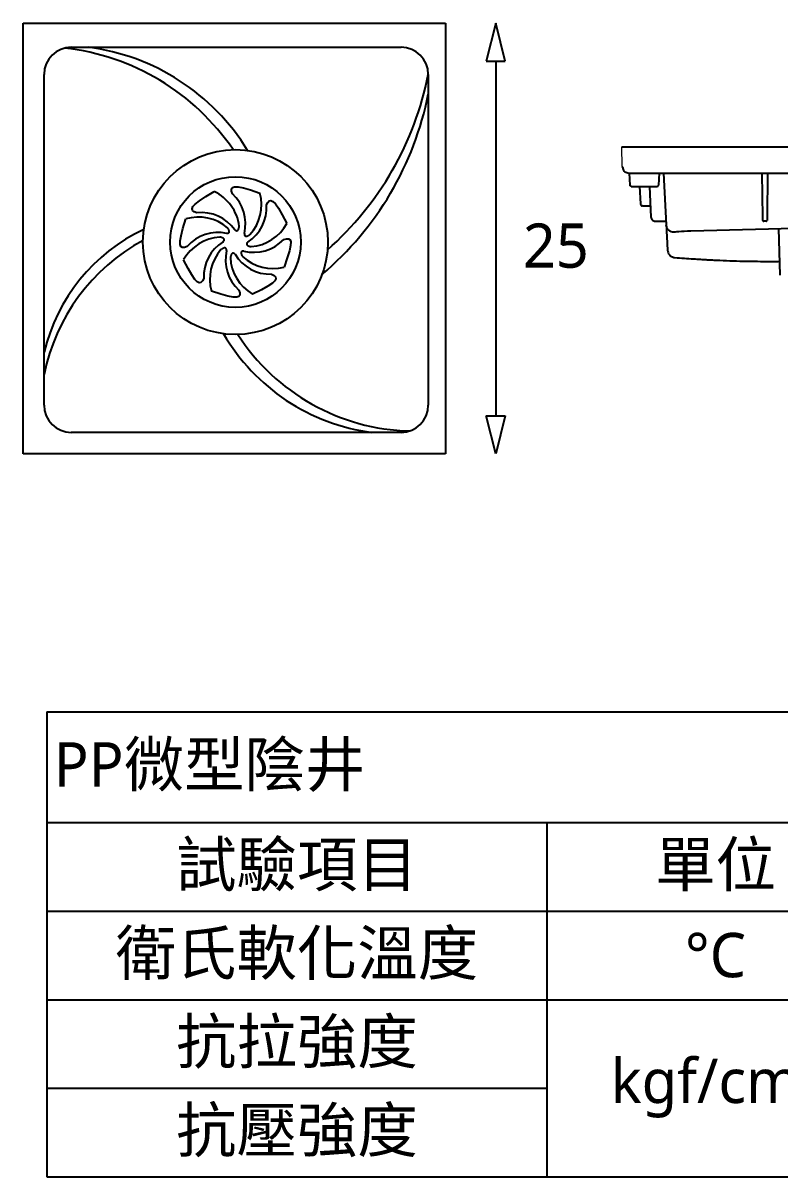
# Model space of a CAD drawing. Header units: millimetres. Extents: x 5208 to 9408, y 10 to 2980.
# Drawn here: x 6570 to 6911, y 971 to 1492 of the extents above; entities that cross this region are included whole.
import ezdxf

# ---------------------------------------------------------------- set-up
doc = ezdxf.new("R2010")
doc.units = ezdxf.units.MM
doc.styles.add('微軟正黑體-20', font='Microsoft JhengHei.ttf', dxfattribs={"height": 20})

msp = doc.modelspace()

# ---------------------------------------------------------------- linework, layer by layer
for p, q in [((6569.64, 1491.9, -163.19), (6760.38, 1491.9, -163.19)), ((6569.64, 1297.5, -163.19), (6569.64, 1491.9, -163.19)), ((6760.38, 1491.9, -163.19), (6760.38, 1297.5, -163.19)), ((6783.06, 1491.9, -163.19), (6778.81, 1474.74, -163.19)), ((6787.31, 1474.74, -163.19), (6783.06, 1491.9, -163.19)), ((6591.41, 1480.99, -163.19), (6740.33, 1480.99, -163.19)), ((6778.81, 1474.74, -163.19), (6787.31, 1474.74, -163.19)), ((6783.06, 1474.74, -163.19), (6783.06, 1314.67, -163.19)), ((6579.14, 1319.43, -163.19), (6579.14, 1468.72, -163.19)), ((6752.59, 1468.72, -163.19), (6752.59, 1319.43, -163.19)), ((6783.06, 1297.5, -163.19), (6778.81, 1314.67, -163.19)), ((6778.81, 1314.67, -163.19), (6787.31, 1314.67, -163.19)), ((6787.31, 1314.67, -163.19), (6783.06, 1297.5, -163.19)), ((6740.33, 1307.16, -163.19), (6591.41, 1307.16, -163.19)), ((6760.38, 1297.5, -163.19), (6569.64, 1297.5, -163.19)), ((6580.42, 1181.07), (7430.42, 1181.07)), ((6580.42, 1181.07), (6580.42, 971.07)), ((6580.42, 1131.07), (7430.42, 1131.07)), ((6806.18, 1131.07), (6806.18, 971.07)), ((6580.42, 1091.07), (7430.42, 1091.07)), ((6580.42, 1051.07), (7430.42, 1051.07)), ((6580.42, 1011.07), (6806.18, 1011.07)), ((6580.42, 971.07), (7430.42, 971.07))]:
    msp.add_line(p, q)
at = {"linetype": 'Continuous', "lineweight": 18}
msp.add_line((6840.22, 1427.11, -163.19), (6839.98, 1436.11, -163.19), dxfattribs=at)
at = {"linetype": 'Continuous', "lineweight": 25}
for p, q in [((6852.12, 1436.11, -163.19), (7080.91, 1436.11, -163.19)), ((6842.2, 1424.42, -163.19), (6843.19, 1424.22, -163.19)), ((6843.77, 1418.68, -163.19), (6843.48, 1424.22, -163.19)), ((6852.35, 1424.22, -163.19), (7080.68, 1424.22, -163.19)), ((6856.79, 1424.22, -163.19), (6856.5, 1418.68, -163.19)), ((6858.8, 1424.22, -163.19), (6860.03, 1400.81, -163.19)), ((6903.6, 1404.33, -163.19), (6903.43, 1424.22, -163.19)), ((6905.79, 1424.22, -163.19), (6905.62, 1404.33, -163.19)), ((6847.98, 1418.21, -163.19), (6848.39, 1410.3, -163.19)), ((6852.43, 1418.21, -163.19), (6853.16, 1404.31, -163.19)), ((6849.38, 1409.36, -163.19), (6849.05, 1409.43, -163.19)), ((6855.14, 1402.43, -163.19), (6859.94, 1402.43, -163.19)), ((6903.63, 1402.83, -163.19), (6903.62, 1402.92, -163.19)), ((6903.65, 1402.75, -163.19), (6903.63, 1402.83, -163.19)), ((6905.11, 1402.47, -163.19), (6904.11, 1402.47, -163.19)), ((6905.6, 1402.83, -163.19), (6905.57, 1402.74, -163.19)), ((6905.61, 1402.92, -163.19), (6905.6, 1402.83, -163.19)), ((6860.24, 1399.93, -163.19), (6860.03, 1400.81, -163.19)), ((6871.22, 1398.13, -163.19), (6923.9, 1399.51, -163.19)), ((6910.78, 1399.17, -163.19), (6911.38, 1378.15, -163.19))]:
    msp.add_line(p, q, dxfattribs=at)
for radius in [41.74, 29.48]:
    msp.add_circle((6665.52, 1393.07, -163.19), radius)
for centre, radius, start, end in [((6591.41, 1468.72, -163.19), 12.27, 90, 180), ((6576.83, 1375.35, -163.19), 105.88, 34.1621, 83.7678), ((6586.46, 1382.68, -163.19), 99.11, 31.4909, 82.6944), ((6740.33, 1468.72, -163.19), 12.27, 0, 90), ((6612.55, 1496.49, -163.19), 142.76, 311.4783, 348.7858), ((6612.34, 1487.67, -163.19), 142.99, 310.1885, 348.771), ((6647.07, 1397.55, -163.19), 20.35, 7.6301, 64.1362), ((6651.61, 1401.31, -163.19), 18.47, 346.1971, 47.1699), ((6656.93, 1410, -163.19), 20.35, 318.1838, 14.6899), ((6650.22, 1387.86, -163.19), 18.47, 35.6433, 96.6162), ((6661.11, 1408.63, -163.19), 18.47, 302.6511, 3.624), ((6648.87, 1383.96, -163.19), 20.35, 49.9592, 106.4653), ((6670.96, 1411.27, -163.19), 20.35, 274.6379, 331.144), ((6659.06, 1324.43, -163.19), 82.13, 115.1353, 166.6814), ((6657.73, 1378.91, -163.19), 18.47, 77.9724, 138.9452), ((6665.71, 1316.11, -163.19), 88.24, 118.3599, 168.8144), ((6659.77, 1374.98, -163.19), 20.35, 93.6338, 150.1399), ((6669.66, 1377.45, -163.19), 18.47, 121.647, 182.6199), ((6673.92, 1406.89, -163.19), 18.47, 255.5279, 316.5007), ((6674.3, 1376.24, -163.19), 20.35, 138.7805, 195.2867), ((6679.52, 1384.99, -163.19), 18.47, 166.7938, 227.7666), ((6683.55, 1387.12, -163.19), 20.35, 182.985, 239.4911), ((6681.2, 1397.04, -163.19), 18.47, 210.9982, 271.9711), ((6682.55, 1401.47, -163.19), 20.35, 227.5146, 284.0207), ((6738.86, 1397.4, -163.19), 91, 210.1649, 262.6311), ((6746.57, 1403.01, -163.19), 95.24, 212.8518, 268.6004), ((6591.41, 1319.43, -163.19), 12.27, 180, 270), ((6740.33, 1319.43, -163.19), 12.27, 270, 0)]:
    msp.add_arc(centre, radius, start, end)
for points, knots in [([(6839.98, 1436.11, -163.19), (6839.98, 1436.11, -163.19), (6840.06, 1436.11, -163.19), (6840.37, 1436.11, -163.19), (6840.6, 1436.11, -163.19), (6841.21, 1436.11, -163.19), (6841.59, 1436.11, -163.19), (6842.47, 1436.11, -163.19), (6842.97, 1436.11, -163.19), (6843.81, 1436.11, -163.19), (6844.11, 1436.11, -163.19), (6844.72, 1436.11, -163.19), (6845.04, 1436.11, -163.19), (6845.7, 1436.11, -163.19), (6846.04, 1436.11, -163.19), (6846.74, 1436.11, -163.19), (6847.1, 1436.11, -163.19), (6848.21, 1436.11, -163.19), (6848.96, 1436.11, -163.19), (6850.13, 1436.11, -163.19), (6850.52, 1436.11, -163.19), (6851.31, 1436.11, -163.19), (6851.72, 1436.11, -163.19), (6852.12, 1436.11, -163.19)], [0, 0, 0, 0, 0.125, 0.125, 0.25, 0.25, 0.375, 0.375, 0.5, 0.5, 0.5625, 0.5625, 0.625, 0.625, 0.6875, 0.6875, 0.75, 0.75, 0.875, 0.875, 0.9375, 0.9375, 1, 1, 1, 1]), ([(6840.22, 1427.11, -163.19), (6840.45, 1426.82, -163.19), (6840.43, 1426.26, -163.19), (6840.77, 1425.45, -163.19), (6841.37, 1424.77, -163.19), (6841.93, 1424.51, -163.19), (6842.2, 1424.41, -163.19)], [0, 0, 0, 0, 0.242632, 0.495898, 0.751552, 1, 1, 1, 1]), ([(6843.19, 1424.22, -163.19), (6843.16, 1424.22, -163.19), (6844.18, 1424.22, -163.19), (6847.56, 1424.22, -163.19), (6849.95, 1424.22, -163.19), (6852.35, 1424.22, -163.19)], [0, 0, 0, 0, 0.5, 0.5, 1, 1, 1, 1]), ([(6844.27, 1418.21, -163.19), (6844.21, 1418.21, -163.19), (6844.15, 1418.22, -163.19), (6844.03, 1418.27, -163.19), (6843.98, 1418.31, -163.19), (6843.88, 1418.4, -163.19), (6843.84, 1418.45, -163.19), (6843.79, 1418.57, -163.19), (6843.78, 1418.63, -163.19), (6843.77, 1418.68, -163.19)], [0, 0, 0, 0, 0.25, 0.25, 0.5, 0.5, 0.75, 0.75, 1, 1, 1, 1]), ([(6844.27, 1418.21, -163.19), (6844.27, 1418.21, -163.19), (6844.42, 1418.21, -163.19), (6845.01, 1418.21, -163.19), (6845.44, 1418.21, -163.19), (6846.53, 1418.21, -163.19), (6847.18, 1418.21, -163.19), (6848.6, 1418.21, -163.19), (6849.37, 1418.21, -163.19), (6850.91, 1418.21, -163.19), (6851.67, 1418.21, -163.19), (6853.09, 1418.21, -163.19), (6853.74, 1418.21, -163.19), (6854.83, 1418.21, -163.19), (6855.27, 1418.21, -163.19), (6855.85, 1418.21, -163.19), (6856.01, 1418.21, -163.19), (6856.01, 1418.21, -163.19)], [0, 0, 0, 0, 0.125, 0.125, 0.25, 0.25, 0.375, 0.375, 0.5, 0.5, 0.625, 0.625, 0.75, 0.75, 0.875, 0.875, 1, 1, 1, 1]), ([(6856.01, 1418.21, -163.19), (6856.06, 1418.21, -163.19), (6856.12, 1418.22, -163.19), (6856.24, 1418.27, -163.19), (6856.3, 1418.31, -163.19), (6856.4, 1418.4, -163.19), (6856.43, 1418.45, -163.19), (6856.49, 1418.57, -163.19), (6856.5, 1418.63, -163.19), (6856.5, 1418.68, -163.19)], [0, 0, 0, 0, 0.25, 0.25, 0.5, 0.5, 0.75, 0.75, 1, 1, 1, 1]), ([(6848.47, 1410.3, -163.19), (6848.47, 1410.3, -163.19), (6848.39, 1410.3, -163.19), (6848.39, 1410.3, -163.19), (6848.39, 1410.3, -163.19)], [0, 0, 0, 0, 0.015832, 1, 1, 1, 1]), ([(6848.47, 1410.3, -163.19), (6848.47, 1410.21, -163.19), (6848.47, 1410.03, -163.19), (6848.58, 1409.77, -163.19), (6848.78, 1409.55, -163.19), (6848.96, 1409.46, -163.19), (6849.05, 1409.42, -163.19)], [0, 0, 0, 0, 0.2434572, 0.4967899, 0.7520326, 1, 1, 1, 1]), ([(6849.38, 1409.36, -163.19), (6849.43, 1409.36, -163.19), (6849.52, 1409.36, -163.19), (6850.21, 1409.36, -163.19), (6851.2, 1409.36, -163.19), (6852.17, 1409.36, -163.19), (6852.72, 1409.36, -163.19), (6852.89, 1409.36, -163.19)], [0, 0, 0, 0, 0.224801, 0.449588, 0.674413, 0.899222, 1, 1, 1, 1]), ([(6853.16, 1404.31, -163.19), (6853.18, 1403.81, -163.19), (6853.41, 1403.32, -163.19), (6854.14, 1402.63, -163.19), (6854.64, 1402.43, -163.19), (6855.14, 1402.43, -163.19)], [0, 0, 0, 0, 0.5, 0.5, 1, 1, 1, 1]), ([(6903.62, 1402.92, -163.19), (6903.62, 1402.92, -163.19), (6903.62, 1402.92, -163.19), (6903.62, 1402.94, -163.19), (6903.62, 1402.96, -163.19), (6903.62, 1402.99, -163.19), (6903.62, 1403.05, -163.19), (6903.61, 1403.15, -163.19), (6903.61, 1403.32, -163.19), (6903.61, 1403.54, -163.19), (6903.61, 1403.76, -163.19), (6903.61, 1403.96, -163.19), (6903.61, 1404.14, -163.19), (6903.6, 1404.27, -163.19), (6903.6, 1404.33, -163.19)], [0, 0, 0, 0, 0.049655, 0.099196, 0.148938, 0.199191, 0.250257, 0.375443, 0.500087, 0.624466, 0.749901, 0.834381, 0.917268, 1, 1, 1, 1]), ([(6903.65, 1402.75, -163.19), (6903.67, 1402.71, -163.19), (6903.71, 1402.61, -163.19), (6903.83, 1402.52, -163.19), (6903.97, 1402.46, -163.19), (6904.06, 1402.46, -163.19), (6904.11, 1402.47, -163.19)], [0, 0, 0, 0, 0.2486668, 0.5046979, 0.7580151, 1, 1, 1, 1]), ([(6905.11, 1402.47, -163.19), (6905.16, 1402.46, -163.19), (6905.25, 1402.46, -163.19), (6905.39, 1402.52, -163.19), (6905.51, 1402.61, -163.19), (6905.55, 1402.71, -163.19), (6905.57, 1402.75, -163.19)], [0, 0, 0, 0, 0.2419849, 0.4953021, 0.7513332, 1, 1, 1, 1]), ([(6905.62, 1404.33, -163.19), (6905.62, 1404.29, -163.19), (6905.62, 1404.22, -163.19), (6905.62, 1404.11, -163.19), (6905.62, 1404, -163.19), (6905.61, 1403.89, -163.19), (6905.61, 1403.73, -163.19), (6905.61, 1403.54, -163.19), (6905.61, 1403.32, -163.19), (6905.61, 1403.15, -163.19), (6905.61, 1403.03, -163.19), (6905.61, 1402.96, -163.19), (6905.61, 1402.93, -163.19), (6905.61, 1402.92, -163.19), (6905.61, 1402.92, -163.19)], [0, 0, 0, 0, 0.049645, 0.099176, 0.148908, 0.199151, 0.250207, 0.375385, 0.50002, 0.624408, 0.74985, 0.834347, 0.917251, 1, 1, 1, 1]), ([(6860.09, 1399.65, -163.19), (6860.1, 1399.44, -163.19), (6860.11, 1399.24, -163.19), (6860.13, 1398.89, -163.19), (6860.14, 1398.74, -163.19), (6860.15, 1398.42, -163.19), (6860.16, 1398.25, -163.19), (6860.18, 1397.91, -163.19), (6860.19, 1397.78, -163.19), (6860.2, 1397.47, -163.19), (6860.21, 1397.3, -163.19), (6860.24, 1396.7, -163.19), (6860.27, 1396.21, -163.19), (6860.33, 1395.1, -163.19), (6860.36, 1394.47, -163.19), (6860.41, 1393.46, -163.19), (6860.43, 1393.11, -163.19), (6860.47, 1392.41, -163.19), (6860.49, 1392.05, -163.19), (6860.54, 1390.96, -163.19), (6860.58, 1390.2, -163.19), (6860.63, 1389.42, -163.19)], [0, 0, 0, 0, 0.125, 0.125, 0.25, 0.25, 0.375, 0.375, 0.4375, 0.4375, 0.5, 0.5, 0.625, 0.625, 0.75, 0.75, 0.8125, 0.8125, 0.875, 0.875, 1, 1, 1, 1]), ([(6863.59, 1397.53, -163.19), (6863.16, 1397.56, -163.19), (6862.49, 1397.61, -163.19), (6861.69, 1398.01, -163.19), (6861.12, 1398.43, -163.19), (6860.67, 1398.96, -163.19), (6860.33, 1399.46, -163.19), (6860.27, 1399.81, -163.19), (6860.24, 1399.93, -163.19)], [0, 0, 0, 0, 0.288504, 0.443452, 0.601577, 0.759703, 0.914651, 1, 1, 1, 1]), ([(6863.59, 1397.54, -163.19), (6863.6, 1397.64, -163.19), (6864.42, 1397.76, -163.19), (6867.17, 1397.98, -163.19), (6869.1, 1398.07, -163.19), (6871.07, 1398.13, -163.19)], [0, 0, 0, 0, 0.5, 0.5, 1, 1, 1, 1]), ([(6860.63, 1389.43, -163.19), (6860.68, 1389.05, -163.19), (6860.79, 1388.27, -163.19), (6861.3, 1387.42, -163.19), (6861.91, 1386.83, -163.19), (6862.49, 1386.46, -163.19), (6863.13, 1386.19, -163.19), (6863.58, 1386.13, -163.19), (6863.81, 1386.09, -163.19)], [0, 0, 0, 0, 0.230266, 0.469807, 0.596328, 0.728498, 0.864509, 1, 1, 1, 1]), ([(6863.82, 1386.09, -163.19), (6865.28, 1385.98, -163.19), (6868.04, 1385.76, -163.19), (6871.96, 1385.49, -163.19), (6875.23, 1385.28, -163.19), (6877.94, 1385.13, -163.19), (6880.37, 1385, -163.19), (6883.91, 1384.83, -163.19), (6888.7, 1384.63, -163.19), (6894.46, 1384.47, -163.19), (6899.98, 1384.37, -163.19), (6905.07, 1384.33, -163.19), (6908.8, 1384.34, -163.19), (6910.78, 1384.36, -163.19), (6911.16, 1384.36, -163.19)], [0, 0, 0, 0, 0.102237, 0.192675, 0.264761, 0.319333, 0.370048, 0.421709, 0.546343, 0.671452, 0.777606, 0.882171, 0.977578, 1, 1, 1, 1])]:
    msp.add_open_spline(points, degree=3, knots=knots, dxfattribs=at)
for points, degree in [([(6664.17, 1414.85, -163.19), (6662.91, 1418.42, -163.19), (6663.96, 1419.67, -163.19), (6676.61, 1415.16, -163.19)], 3), ([(6648.09, 1406.2, -163.19), (6644.57, 1407.56, -163.19), (6644.3, 1409.18, -163.19), (6655.95, 1415.86, -163.19)], 3), ([(6679.54, 1409.8, -163.19), (6681.09, 1413.25, -163.19), (6682.71, 1413.44, -163.19), (6688.78, 1401.45, -163.19)], 3), ([(6643.8, 1391.04, -163.19), (6640.28, 1389.67, -163.19), (6638.99, 1390.68, -163.19), (6643.1, 1403.47, -163.19)], 3), ([(6661.57, 1396.98, -163.19), (6663.73, 1397.09, -163.19), (6661.96, 1399.53, -163.19)], 2), ([(6665.23, 1398.62, -163.19), (6666.9, 1397.25, -163.19), (6667.24, 1400.25, -163.19)], 2), ([(6669.55, 1396.9, -163.19), (6669.59, 1394.74, -163.19), (6672.09, 1396.44, -163.19)], 2), ([(6659.97, 1393.17, -163.19), (6661.45, 1394.74, -163.19), (6658.48, 1395.28, -163.19)], 2), ([(6671.08, 1393.08, -163.19), (6669.63, 1391.48, -163.19), (6672.6, 1390.99, -163.19)], 2), ([(6687.32, 1394.18, -163.19), (6690.9, 1395.4, -163.19), (6692.14, 1394.33, -163.19), (6687.48, 1381.73, -163.19)], 3), ([(6661.54, 1389.21, -163.19), (6661.47, 1391.36, -163.19), (6658.99, 1389.64, -163.19)], 2), ([(6665.37, 1387.53, -163.19), (6663.81, 1389.02, -163.19), (6663.24, 1386.06, -163.19)], 2), ([(6669.31, 1389.01, -163.19), (6667.15, 1388.99, -163.19), (6668.81, 1386.47, -163.19)], 2), ([(6651.21, 1376.6, -163.19), (6649.61, 1373.18, -163.19), (6647.98, 1373.02, -163.19), (6642.13, 1385.11, -163.19)], 3), ([(6681.84, 1378.58, -163.19), (6685.24, 1376.94, -163.19), (6685.38, 1375.31, -163.19), (6673.23, 1369.59, -163.19)], 3), ([(6667.11, 1371.31, -163.19), (6668.41, 1367.76, -163.19), (6667.37, 1366.49, -163.19), (6654.67, 1370.87, -163.19)], 3)]:
    msp.add_open_spline(points, degree=degree)
for points in [[(6860.03, 1400.81, -163.19), (6860.05, 1400.45, -163.19), (6860.07, 1400.04, -163.19), (6860.09, 1399.65, -163.19)], [(6863.59, 1397.53, -163.19), (6863.59, 1397.53, -163.19), (6863.59, 1397.53, -163.19), (6863.59, 1397.54, -163.19)], [(6871.07, 1398.13, -163.19), (6871.12, 1398.13, -163.19), (6871.17, 1398.13, -163.19), (6871.22, 1398.13, -163.19)], [(6911.38, 1378.15, -163.19), (6911.38, 1378.15, -163.19), (6911.38, 1378.15, -163.19), (6911.38, 1378.15, -163.19)]]:
    msp.add_open_spline(points, degree=3, dxfattribs=at)

# ---------------------------------------------------------------- texts
at = {"style": '微軟正黑體-20'}
msp.add_text('25', height=20, dxfattribs=at).set_placement((6795.3, 1381.46, -163.19))
at = {"char_height": 20, "style": '微軟正黑體-20'}
for s, insert, width, attachment_point in [('{\\fMicrosoft JhengHei|b0|i0|c136|p34;\\C256;PP微型陰井}', (6583.54, 1156.07), 843.7636, 4), ('{\\fMicrosoft JhengHei|b0|i0|c136|p34;試驗項目}', (6693.3, 1111.07), 219.5222, 5), ('{\\fMicrosoft JhengHei|b0|i0|c136|p34;單位}', (6882.31, 1111.07), 146.0313, 5), ('{\\fMicrosoft JhengHei|b0|i0|c136|p34;衛氏軟化溫度}', (6693.3, 1071.07), 219.5222, 5), ('%%D{\\fMicrosoft JhengHei|b0|i0|c136|p34;C}', (6882.31, 1071.07), 146.0313, 5), ('{\\fMicrosoft JhengHei|b0|i0|c136|p34;抗拉強度}', (6693.3, 1031.07), 219.5222, 5), ('{\\fMicrosoft JhengHei|b0|i0|c136|p34;kgf/cm}²', (6882.31, 1011.07), 146.0313, 5), ('{\\fMicrosoft JhengHei|b0|i0|c136|p34;抗壓強度}', (6693.3, 991.07), 219.5222, 5)]:
    msp.add_mtext(s, dxfattribs=dict(at, insert=insert, width=width, attachment_point=attachment_point))

doc.saveas('drawing.dxf')
